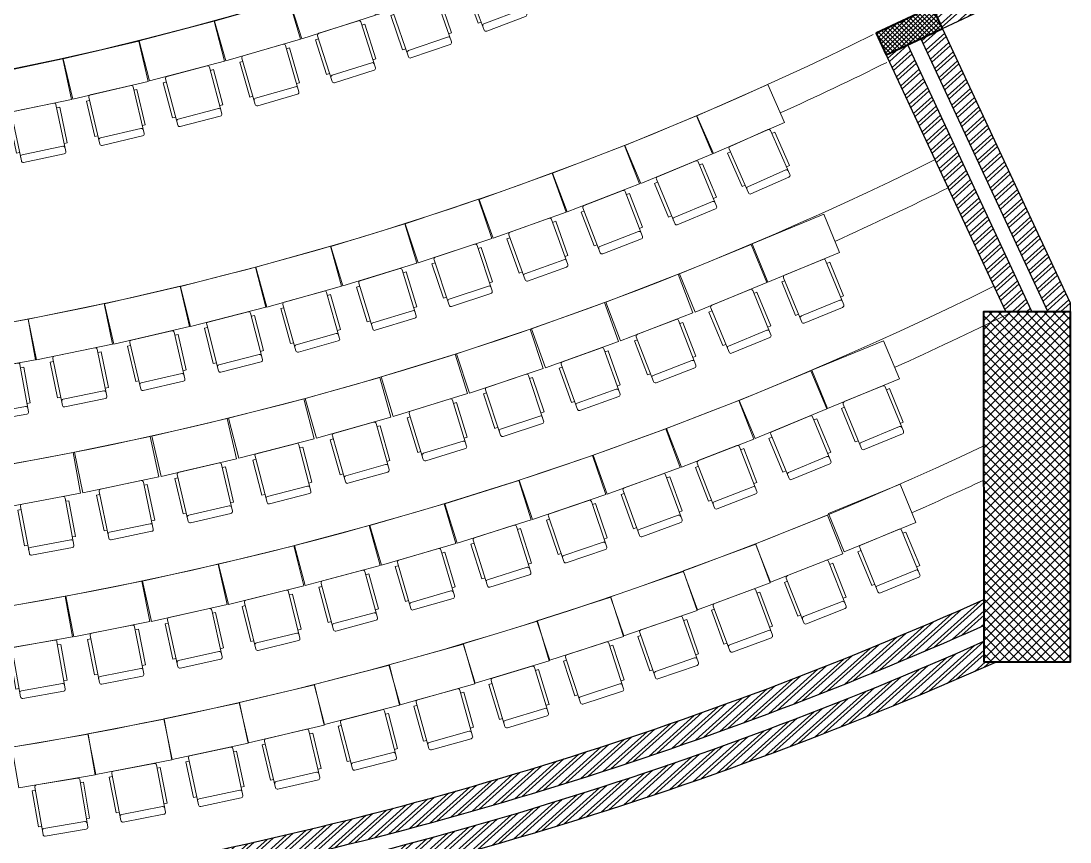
# Model space of a CAD drawing. Header units: millimetres. Extents: x 8275 to 147087, y -297470 to -191881.
# Drawn here: x 118383 to 128532, y -215696 to -207756 of the extents above; entities that cross this region are included whole.
import ezdxf

# ---------------------------------------------------------------- set-up
doc = ezdxf.new("R2010")
doc.units = ezdxf.units.MM
doc.header["$LTSCALE"] = 250
doc.header["$MEASUREMENT"] = 0
for name, color, linetype, lineweight in [('col', 6, 'Continuous', 40), ('furniture', 5, 'Continuous', 15), ('hatch', 9, 'Continuous', 0), ('stairs', 2, 'Continuous', 5), ('text', 7, 'Continuous', 9), ('wall', 1, 'Continuous', 30)]:
    doc.layers.add(name, color=color, linetype=linetype, lineweight=lineweight)
pattern_1 = [(42, (335817.1, -378922.14), (-62.730994, 69.669827), []), (42, (335861.24, -378924.46), (-62.730994, 69.669827), [])]

# ---------------------------------------------------------------- blocks, each defined once
blk = doc.blocks.new('A$C417B526D')
at = {"layer": 'hatch'}
h = blk.add_hatch(dxfattribs=at)
h.set_pattern_fill('ANSI37', color=256, scale=250)
h.paths.add_polyline_path([(111900, -13394), (111997, -13603), (112541, -13350), (112444, -13141)])
at = {"layer": 'col', "elevation": 21632}
blk.add_lwpolyline([(111900, -13394), (111997, -13603), (112541, -13350), (112444, -13141)], close=True, dxfattribs=at)
blk = doc.blocks.new('A$C157F7572')
at = {"layer": 'hatch'}
h = blk.add_hatch(dxfattribs=at)
h.set_pattern_fill('ANSI37', color=256, scale=500)
h.paths.add_polyline_path([(-10014, 14576), (-10014, 11184), (-10846, 11184), (-10847, 14576), (-10014, 14576)])
at = {"layer": 'col', "elevation": -13640}
blk.add_lwpolyline([(-10014, 14576), (-10014, 11184), (-10846, 11184), (-10847, 14576), (-10014, 14576)], close=True, dxfattribs=at)
blk = doc.blocks.new('CH_staff_PL')
at = {"color": 0}
for p, q in [((-1.75, 8.75), (-20.25, 8.75)), ((-5, 10), (-19, 10)), ((-19, 8.75), (-19, 10)), ((-5, 8.75), (-5, 10)), ((-21, 8), (-21, -8)), ((-4, -8), (-4, 8)), ((-1, -8), (-1, 8)), ((-20.25, -8.75), (-1.75, -8.75)), ((-19, -10), (-19, -8.75)), ((-19, -10), (-5, -10)), ((-5, -10), (-5, -8.75))]:
    blk.add_line(p, q, dxfattribs=at)
for centre, start, end in [((-20.25, 8), 90, 180), ((-3.25, 8), 90, 180), ((-1.75, 8), 0, 90), ((-20.25, -8), 180, 270), ((-3.25, -8), 180, 270), ((-1.75, -8), 270, 0)]:
    blk.add_arc(centre, 0.75, start, end, dxfattribs=at)
blk = doc.blocks.new('dsfa')
at = {"layer": 'furniture', "ltscale": 0.01}
blk.add_lwpolyline([(8865122, 4642613), (8865872, 4642613), (8865872, 4642213), (8865122, 4642213)], close=True, dxfattribs=at)
at = {"layer": 'furniture', "extrusion": (2e-16, 2.46924e-05, 1), "xscale": -25.08044560737534, "yscale": 25.08044560737528, "zscale": 25.08044560737534, "rotation": 89.99999999959537}
blk.add_blockref('CH_staff_PL', (8865497, 4641686, 115), dxfattribs=at)

msp = doc.modelspace()

# ---------------------------------------------------------------- hatches: boundary and pattern name
at = {"layer": 'hatch', "linetype": 'ByBlock', "ltscale": 100}
h = msp.add_hatch(dxfattribs=at)
h.set_pattern_fill('ANSI32', color=256, scale=250, angle=357)
h.set_pattern_definition(pattern_1)
h.paths.add_polyline_path([(128532, -207387), (127804, -207387), (127804, -207387), (127703, -207387), (127201, -207620), (127298, -207829), (127754, -207617), (128532, -207617)])
h = msp.add_hatch(dxfattribs=at)
h.set_pattern_fill('ANSI32', color=256, scale=250, angle=357)
h.set_pattern_definition(pattern_1)
h.paths.add_polyline_path([(127298, -207829), (127089, -207926), (128318, -210565), (128532, -210565), (128532, -210480)])
h = msp.add_hatch(dxfattribs=at)
h.set_pattern_fill('ANSI32', color=256, scale=250, angle=357)
h.set_pattern_definition(pattern_1)
h.paths.add_polyline_path([(126962, -207985), (126754, -208082), (127910, -210565), (128163, -210565)])
h = msp.add_hatch(dxfattribs=at)
h.set_pattern_fill('ANSI32', color=256, scale=250, angle=357)
h.set_pattern_definition(pattern_1)
h.paths.add_polyline_path([(127700, -213602), (127700, -213351, -0.061078), (119021, -216025), (119057, -216252, 0.06042)])
h = msp.add_hatch(dxfattribs=at)
h.set_pattern_fill('ANSI32', color=256, scale=250, angle=357)
h.set_pattern_definition(pattern_1)
h.paths.add_polyline_path([(127814, -213957), (127700, -213957), (127700, -213756, -0.060025), (119079, -216390), (119115, -216618, 0.060206)])

# ---------------------------------------------------------------- linework, layer by layer
at = {"layer": 'stairs'}
for centre, radius, start, end in [((112455, -179447, -56874), 29361, 243.1906, 296.6765), ((112455, -179297, -56874), 31910, 243.4962, 296.3666), ((112455, -179297, -56874), 32210, 294.3377, 296.3666), ((112455, -179297, -56874), 33260, 243.5826, 296.3666), ((112455, -179297, -56874), 33560, 294.285, 296.3666), ((112455, -179297, -56874), 34610, 243.6882, 296.3118), ((112455, -179297, -56874), 34910, 294.3252, 296.3118), ((112455, -179297, -56874), 35960, 243.7387, 295.0826), ((112455, -179297, -56874), 36260, 293.6504, 294.861)]:
    msp.add_arc(centre, radius, start, end, dxfattribs=at)
at = {"layer": 'wall'}
for p, q in [((126657, -207874, -27228), (127703, -207387, -27228)), ((127298, -207829, -27228), (127754, -207617, -27228)), ((128532, -210480, -27228), (127298, -207829, -27228)), ((127910, -210565, -27228), (126657, -207874, -27228)), ((127089, -207926, -27228), (126962, -207985, -27228)), ((128318, -210565, -27228), (127089, -207926, -27228)), ((128163, -210565, -27228), (126962, -207985, -27228)), ((128532, -210480, -27228), (128532, -210565, -27228))]:
    msp.add_line(p, q, dxfattribs=at)
for radius, start, end in [(37310, 280.1359, 294.1161), (37540, 280.129, 293.9591), (37680, 280.1249, 293.8645), (37910, 278.9813, 293.8993)]:
    msp.add_arc((112455, -179297, -70506), radius, start, end, dxfattribs=at)

# ---------------------------------------------------------------- block references
at = {"layer": 'furniture', "xscale": -1}
for p, rotation in [((10054513, -1436232, -27228), 20.58395407921962), ((10018984, -1690970, -27228), 19.11336584392535), ((9976930, -1944711, -27228), 17.64277760863131), ((9928378, -2197291, -27228), 16.1721893733372), ((9873360, -2448541, -27228), 14.70160113804309), ((9811912, -2698296, -27228), 13.23101290274898), ((9744074, -2946392, -27228), 11.76042466745487), ((10090952, -1129936, -27228), 22.36413983773354), ((10090248, -1130227, -27228), 22.36413983773354), ((10065781, -1359094, -27228), 21.04835036404929), ((10036065, -1587340, -27228), 19.73256089036505), ((10001116, -1814843, -27228), 18.41677141668088), ((10091530, -1131159, -27228), 22.36413983773354), ((9960952, -2041483, -27228), 17.10098194299663), ((9915594, -2267142, -27228), 15.78519246931246), ((10092914, -1108563, -27228), 22.49571878510189), ((9865066, -2491699, -27228), 14.46940299562821), ((10070267, -1326064, -27228), 21.24571878510193), ((9809395, -2715037, -27228), 13.15361352194405), ((10042880, -1543019, -27228), 19.9957187851019), ((9748610, -2937037, -27228), 11.8378240482598), ((9682744, -3157584, -27228), 10.52203457457563), ((10010768, -1759326, -27228), 18.74571878510194), ((9973944, -1974880, -27228), 17.4957187851019), ((10091689, -1132546, -27228), 22.36413983773354), ((9932427, -2189580, -27228), 16.24571878510195), ((9886236, -2403323, -27228), 14.99571878510191), ((9835393, -2616008, -27228), 13.74571878510188), ((9779923, -2827533, -27228), 12.49571878510192), ((9719851, -3037797, -27228), 11.24571878510197), ((9655207, -3246701, -27228), 9.995718785101928)]:
    msp.add_blockref('dsfa', p, dxfattribs=dict(at, rotation=rotation))
at = {"layer": 'furniture'}
for p, rotation in [((-6110805, -8035547, -27228), 23.81462606516561), ((-6294350, -7886597, -27228), 22.46327471381426), ((-6474332, -7733360, -27228), 21.1119233624629), ((-6650650, -7575920, -27228), 19.76057201111156), ((-6823207, -7414366, -27228), 18.40922065976021), ((-6991905, -7248788, -27228), 17.05786930840886), ((-7156651, -7079277, -27228), 15.7065179570575), ((-7317354, -6905928, -27228), 14.35516660570616), ((-7473924, -6728838, -27228), 13.00381525435481), ((-7626274, -6548104, -27228), 11.65246390300345), ((-7774319, -6363827, -27228), 10.30111255165211), ((-6414395, -7787386, -27228), 21.55190026251712), ((-6571054, -7650140, -27228), 20.36142407204093), ((-6724827, -7509670, -27228), 19.17094788156473), ((-6875649, -7366034, -27228), 17.98047169108855), ((-7023454, -7219297, -27228), 16.78999550061236), ((-7168178, -7069520, -27228), 15.59951931013617), ((-7309759, -6916768, -27228), 14.40904311965998), ((-7448137, -6761109, -27228), 13.2185669291838), ((-7583250, -6602607, -27228), 12.0280907387076), ((-7715041, -6441333, -27228), 10.8376145482314), ((-7843453, -6277355, -27228), 9.647138357755217)]:
    msp.add_blockref('dsfa', p, dxfattribs=dict(at, rotation=rotation))
at = {"layer": 'hatch'}
msp.add_blockref('A$C417B526D', (14756, -194479, -27228), dxfattribs=at)
at = {"layer": 'text'}
msp.add_blockref('A$C157F7572', (138546, -225140, -27228), dxfattribs=at)

doc.saveas('drawing.dxf')
